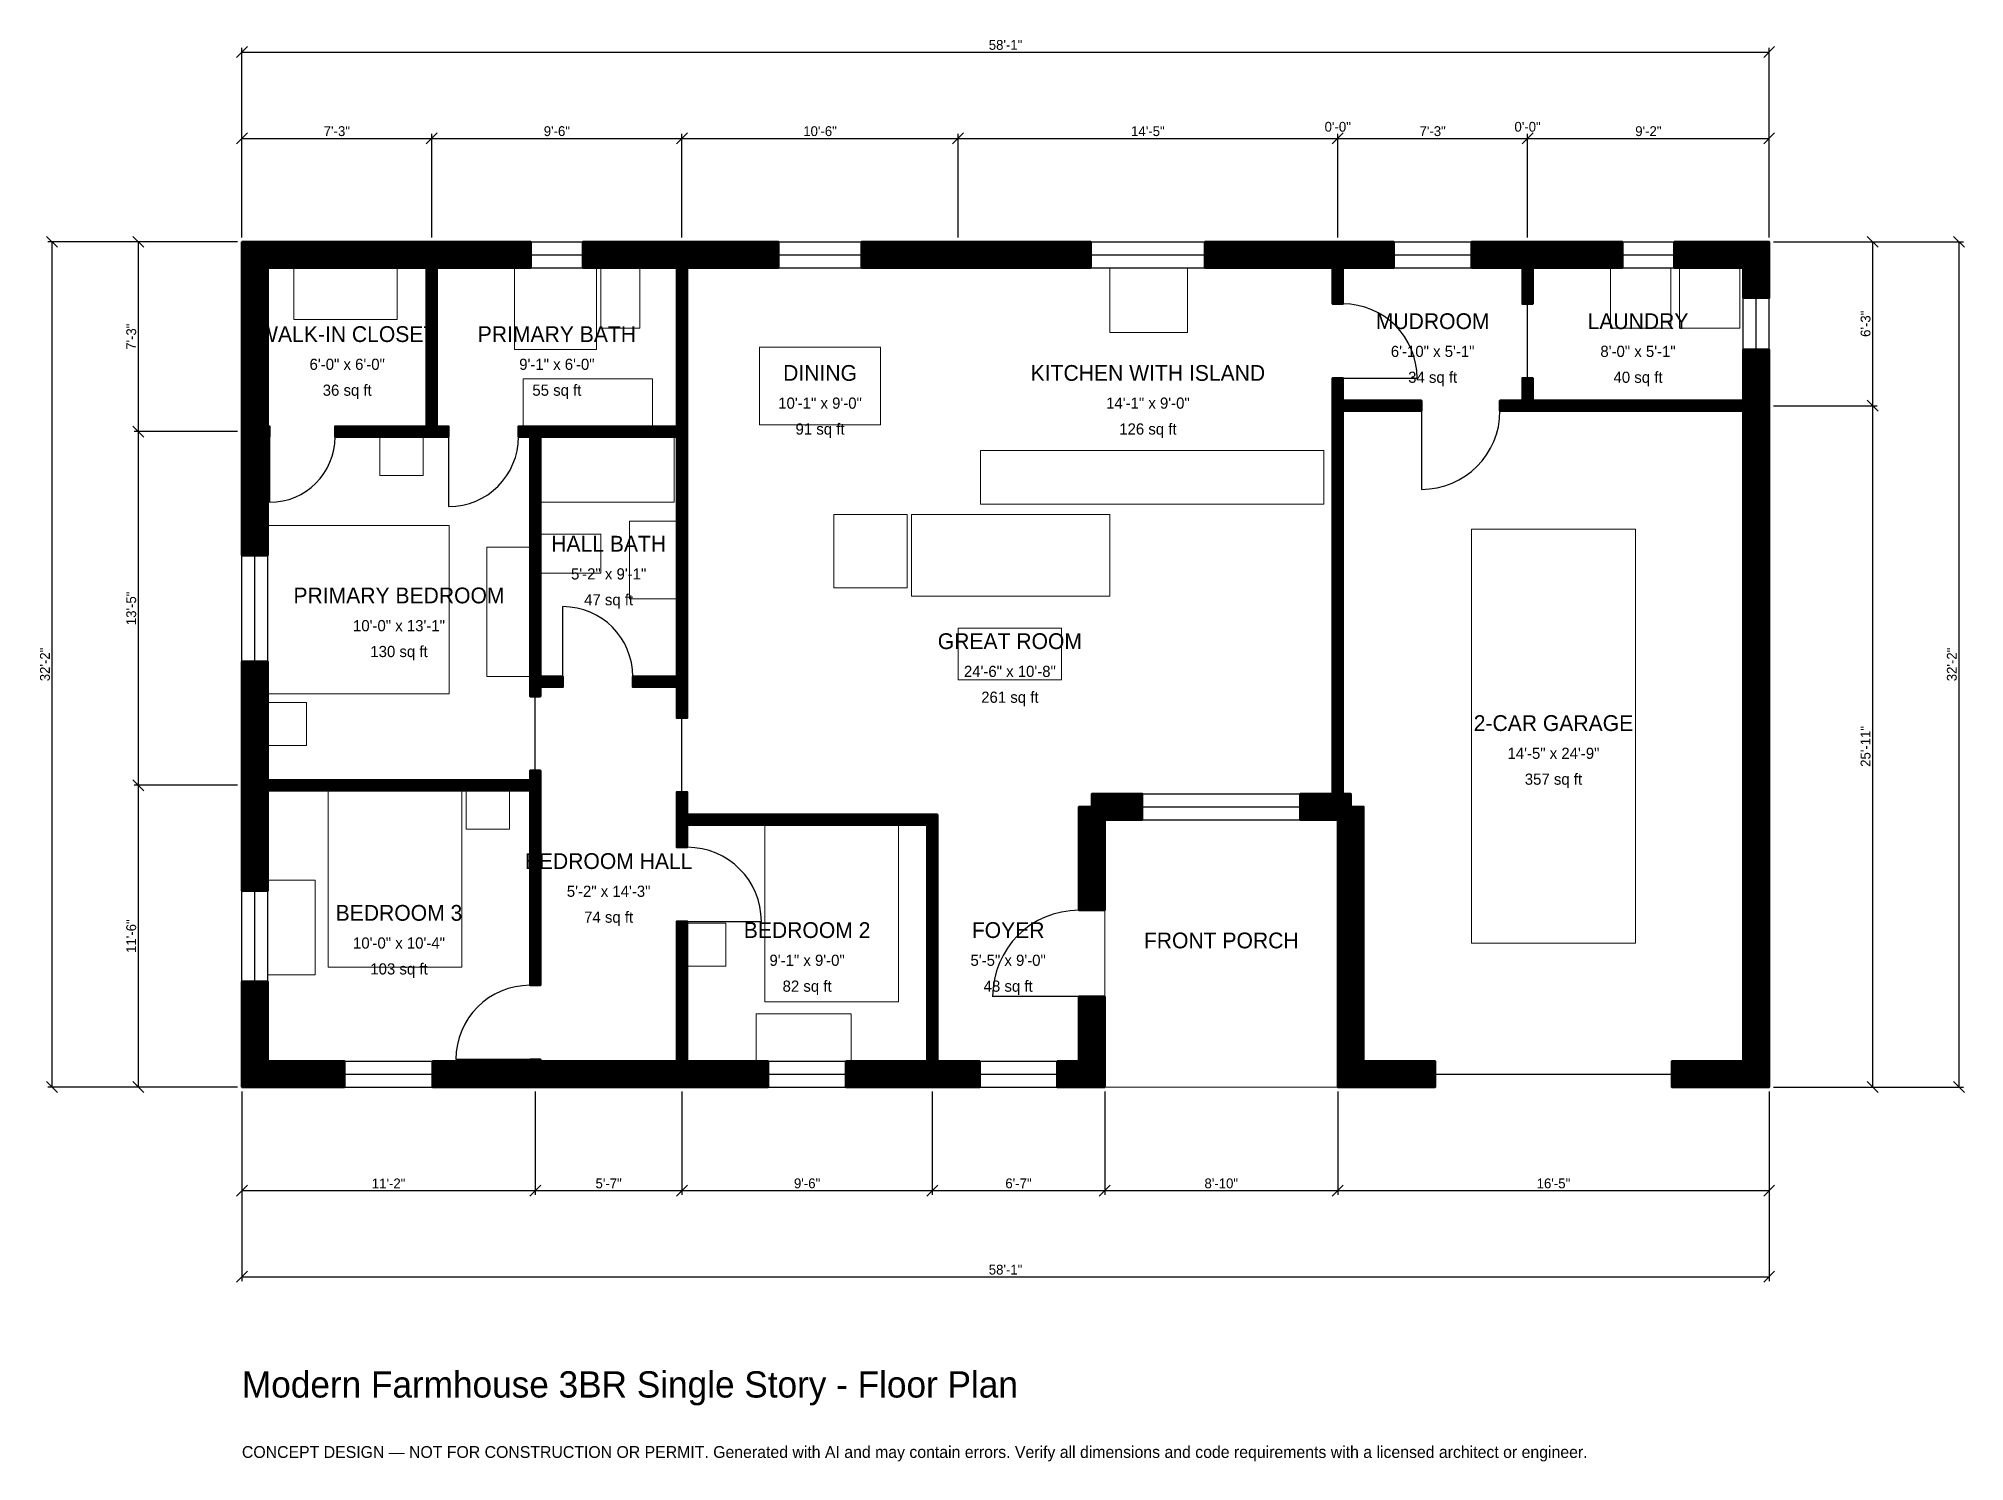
# Model space of a CAD drawing. Header units: inches. Extents: x -93 to 786, y -171 to 479.
import ezdxf
from ezdxf.enums import TextEntityAlignment as Align

# ---------------------------------------------------------------- set-up
doc = ezdxf.new("R2010")
doc.units = ezdxf.units.IN
doc.header["$MEASUREMENT"] = 0
doc.linetypes.add('DASHED', pattern=[0.6, 0.5, -0.1])
for name, color, linetype, lineweight in [('A-ANNO-DIMS', 1, 'Continuous', 13), ('A-ANNO-TEXT', 7, 'Continuous', 18), ('A-AREA-IDEN', 7, 'Continuous', 18), ('A-DOOR', 2, 'Continuous', 25), ('A-FLOR-FIXT', 9, 'Continuous', 13), ('A-FURN', 9, 'Continuous', 13), ('A-GLAZ', 4, 'Continuous', 25), ('A-SITE-PAVE', 8, 'Continuous', 13), ('A-WALL', 7, 'Continuous', 50), ('A-WALL-PATT', 8, 'Continuous', 13)]:
    doc.layers.add(name, color=color, linetype=linetype, lineweight=lineweight)
doc.dimstyles.new('PLAN', dxfattribs={"dimtxt": 4.5, "dimasz": 3, "dimexe": 2, "dimexo": 2, "dimgap": 1, "dimtad": 1, "dimdec": 0, "dimlunit": 4, "dimtsz": 2.5, "dimcen": 2.5, "dimclrd": 1, "dimclre": 1, "dimazin": 3, "dimtfac": 1, "dimtmove": 0, "dimatfit": 3})

msp = doc.modelspace()

# ---------------------------------------------------------------- hatches: boundary and pattern name
at = {"layer": 'A-WALL-PATT'}
h = msp.add_hatch(dxfattribs=at)
h.set_pattern_fill('ANSI31', color=8, scale=0.8)
h.paths.add_polyline_path([(194.8819, 0), (139.7638, 0), (136.2205, 0), (136.2205, 0), (131.4961, 0), (131.4961, 0), (127.9528, 0), (87.0079, 0), (87.0079, 11.811), (127.9528, 11.811), (131.4961, 11.811), (131.4961, 12.5984), (136.2205, 12.5984), (136.2205, 11.811), (139.7638, 11.811), (194.8819, 11.811), (198.4252, 11.811), (198.4252, 75.5906), (203.1496, 75.5906), (203.1496, 11.811), (206.6929, 11.811), (240.1575, 11.811), (240.1575, 0), (206.6929, 0), (203.1496, 0), (203.1496, 0), (198.4252, 0), (198.4252, 0), (194.8819, 0)])
h.paths.add_polyline_path([(11.811, 0), (11.811, 0), (0, 0), (0, 0), (0, 0), (0, 11.811), (0, 11.811), (0, 48.2283), (11.811, 48.2283), (11.811, 11.811), (46.8504, 11.811), (46.8504, 0), (11.811, 0)])
h.paths.add_polyline_path([(0, 131.8898), (0, 135.4331), (0, 135.4331), (0, 140.1575), (0, 140.1575), (0, 143.7008), (0, 194.2913), (11.811, 194.2913), (11.811, 143.7008), (11.811, 140.1575), (131.4961, 140.1575), (131.4961, 144.4882), (136.2205, 144.4882), (136.2205, 140.1575), (136.2205, 135.4331), (136.2205, 46.4567), (131.4961, 46.4567), (131.4961, 135.4331), (11.811, 135.4331), (11.811, 131.8898), (11.811, 89.5669), (0, 89.5669), (0, 131.8898)])
h.paths.add_polyline_path([(0, 293.3071), (0, 296.8504), (0, 296.8504), (0, 301.5748), (0, 301.5748), (0, 305.1181), (0, 374.0157), (0, 374.0157), (0, 385.8268), (0, 385.8268), (0, 385.8268), (11.811, 385.8268), (11.811, 385.8268), (80.7087, 385.8268), (84.252, 385.8268), (84.252, 385.8268), (88.9764, 385.8268), (88.9764, 385.8268), (92.5197, 385.8268), (131.8898, 385.8268), (131.8898, 374.0157), (92.5197, 374.0157), (88.9764, 374.0157), (88.9764, 301.5748), (94.2913, 301.5748), (94.2913, 296.8504), (88.9764, 296.8504), (84.252, 296.8504), (42.5197, 296.8504), (42.5197, 301.5748), (84.252, 301.5748), (84.252, 374.0157), (80.7087, 374.0157), (11.811, 374.0157), (11.811, 305.1181), (11.811, 301.5748), (12.5984, 301.5748), (12.5984, 296.8504), (11.811, 296.8504), (11.811, 293.3071), (11.811, 242.7165), (0, 242.7165), (0, 293.3071)])
h.paths.add_polyline_path([(194.8819, 385.8268), (198.4252, 385.8268), (198.4252, 385.8268), (203.1496, 385.8268), (203.1496, 385.8268), (206.6929, 385.8268), (244.8819, 385.8268), (244.8819, 374.0157), (206.6929, 374.0157), (203.1496, 374.0157), (203.1496, 301.5748), (203.1496, 296.8504), (203.1496, 266.1417), (203.1496, 261.4173), (203.1496, 187.4016), (203.1496, 182.6772), (203.1496, 168.5039), (198.4252, 168.5039), (198.4252, 182.6772), (178.3465, 182.6772), (178.3465, 187.4016), (198.4252, 187.4016), (198.4252, 261.4173), (198.4252, 266.1417), (198.4252, 296.8504), (136.2205, 296.8504), (136.2205, 187.4016), (146.4567, 187.4016), (146.4567, 182.6772), (136.2205, 182.6772), (136.2205, 178.3465), (131.4961, 178.3465), (131.4961, 182.6772), (131.4961, 187.4016), (131.4961, 296.8504), (126.1811, 296.8504), (126.1811, 301.5748), (131.4961, 301.5748), (136.2205, 301.5748), (198.4252, 301.5748), (198.4252, 374.0157), (194.8819, 374.0157), (155.5118, 374.0157), (155.5118, 385.8268), (194.8819, 385.8268)])
h.paths.add_polyline_path([(320.8661, 385.8268), (332.6772, 385.8268), (387.4016, 385.8268), (387.4016, 374.0157), (332.6772, 374.0157), (320.8661, 374.0157), (282.6772, 374.0157), (282.6772, 385.8268), (320.8661, 385.8268)])
h.paths.add_polyline_path([(494.0945, 385.8268), (497.6378, 385.8268), (497.6378, 385.8268), (502.3622, 385.8268), (502.3622, 385.8268), (505.9055, 385.8268), (525.5906, 385.8268), (525.5906, 374.0157), (505.9055, 374.0157), (502.3622, 374.0157), (502.3622, 357.4803), (497.6378, 357.4803), (497.6378, 374.0157), (494.0945, 374.0157), (439.3701, 374.0157), (439.3701, 385.8268), (494.0945, 385.8268)])
h.paths.add_polyline_path([(580.7087, 385.8268), (584.252, 385.8268), (584.252, 385.8268), (588.9764, 385.8268), (588.9764, 385.8268), (592.5197, 385.8268), (629.9213, 385.8268), (629.9213, 374.0157), (592.5197, 374.0157), (588.9764, 374.0157), (588.9764, 357.4803), (584.252, 357.4803), (584.252, 374.0157), (580.7087, 374.0157), (561.0236, 374.0157), (561.0236, 385.8268), (580.7087, 385.8268)])
h.paths.add_polyline_path([(685.0394, 385.8268), (685.0394, 385.8268), (696.8504, 385.8268), (696.8504, 385.8268), (696.8504, 385.8268), (696.8504, 374.0157), (696.8504, 374.0157), (696.8504, 360.2362), (685.0394, 360.2362), (685.0394, 374.0157), (653.5433, 374.0157), (653.5433, 385.8268), (685.0394, 385.8268)])
h.paths.add_polyline_path([(696.8504, 316.9291), (696.8504, 313.3858), (696.8504, 313.3858), (696.8504, 308.6614), (696.8504, 308.6614), (696.8504, 305.1181), (696.8504, 11.811), (696.8504, 11.811), (696.8504, 0), (696.8504, 0), (696.8504, 0), (685.0394, 0), (685.0394, 0), (652.3622, 0), (652.3622, 11.811), (685.0394, 11.811), (685.0394, 305.1181), (685.0394, 308.6614), (588.9764, 308.6614), (584.252, 308.6614), (584.252, 308.6614), (574.0157, 308.6614), (574.0157, 313.3858), (584.252, 313.3858), (584.252, 323.622), (588.9764, 323.622), (588.9764, 313.3858), (685.0394, 313.3858), (685.0394, 316.9291), (685.0394, 336.6142), (696.8504, 336.6142), (696.8504, 316.9291)])
h.paths.add_polyline_path([(511.811, 0), (511.811, 0), (500, 0), (500, 0), (500, 0), (500, 11.811), (500, 11.811), (500, 119.685), (500, 119.685), (500, 122.0472), (497.6378, 122.0472), (497.6378, 122.0472), (482.874, 122.0472), (482.874, 133.8583), (497.6378, 133.8583), (497.6378, 266.1417), (497.6378, 266.1417), (497.6378, 308.6614), (497.6378, 308.6614), (497.6378, 313.3858), (497.6378, 313.3858), (497.6378, 323.622), (502.3622, 323.622), (502.3622, 313.3858), (538.189, 313.3858), (538.189, 308.6614), (502.3622, 308.6614), (502.3622, 261.4173), (502.3622, 261.4173), (502.3622, 133.8583), (505.9055, 133.8583), (505.9055, 127.9528), (511.811, 127.9528), (511.811, 11.811), (544.4882, 11.811), (544.4882, 0), (511.811, 0)])
h.paths.add_polyline_path([(393.7008, 122.0472), (393.7008, 80.7087), (381.8898, 80.7087), (381.8898, 127.9528), (387.7953, 127.9528), (387.7953, 133.8583), (410.8268, 133.8583), (410.8268, 122.0472), (393.7008, 122.0472)])
h.paths.add_polyline_path([(393.7008, 11.811), (393.7008, 11.811), (393.7008, 0), (393.7008, 0), (393.7008, 0), (381.8898, 0), (381.8898, 0), (372.0472, 0), (372.0472, 11.811), (381.8898, 11.811), (381.8898, 41.3386), (393.7008, 41.3386), (393.7008, 11.811)])
h.paths.add_polyline_path([(320.8661, 0), (317.3228, 0), (317.3228, 0), (312.5984, 0), (312.5984, 0), (309.0551, 0), (275.5906, 0), (275.5906, 11.811), (309.0551, 11.811), (312.5984, 11.811), (312.5984, 119.685), (203.1496, 119.685), (203.1496, 109.4488), (198.4252, 109.4488), (198.4252, 119.685), (198.4252, 124.4094), (198.4252, 134.6457), (203.1496, 134.6457), (203.1496, 124.4094), (312.5984, 124.4094), (317.3228, 124.4094), (317.3228, 119.685), (317.3228, 11.811), (320.8661, 11.811), (336.6142, 11.811), (336.6142, 0), (320.8661, 0)])

# ---------------------------------------------------------------- linework, layer by layer
at = {"layer": 'A-DOOR'}
for p, q in [((586.6142, 323.622), (586.6142, 357.4803)), ((502.3622, 323.622), (536.2205, 323.622)), ((538.189, 308.6614), (538.189, 272.8346)), ((12.5984, 296.8504), (12.5984, 266.9291)), ((94.2913, 296.8504), (94.2913, 264.9606)), ((146.4567, 187.4016), (146.4567, 219.2913)), ((133.8583, 144.4882), (133.8583, 178.3465)), ((200.7874, 134.6457), (200.7874, 168.5039)), ((203.1496, 75.5906), (237.0079, 75.5906)), ((381.8898, 41.3386), (342.5197, 41.3386)), ((131.4961, 12.5984), (97.6378, 12.5984))]:
    msp.add_line(p, q, dxfattribs=at)
at = {"layer": 'A-DOOR', "linetype": 'DASHED'}
msp.add_line((544.4882, 5.9055), (652.3622, 5.9055), dxfattribs=at)
at = {"layer": 'A-DOOR'}
for centre, radius, start, end in [((502.3622, 323.622), 33.8583, 0, 90), ((538.189, 308.6614), 35.8268, 270, 360), ((12.5984, 296.8504), 29.9213, 270, 360), ((94.2913, 296.8504), 31.8898, 270, 360), ((146.4567, 187.4016), 31.8898, 0, 90), ((203.1496, 75.5906), 33.8583, 0, 90), ((381.8898, 41.3386), 39.3701, 90, 180), ((131.4961, 12.5984), 33.8583, 90, 180)]:
    msp.add_arc(centre, radius, start, end, dxfattribs=at)
at = {"layer": 'A-FLOR-FIXT'}
for points in [[(124.4094, 336.6142), (161.811, 336.6142), (161.811, 374.0157), (124.4094, 374.0157)], [(163.7795, 346.4567), (181.4961, 346.4567), (181.4961, 374.0157), (163.7795, 374.0157)], [(128.3465, 301.5748), (187.4016, 301.5748), (187.4016, 323.2283), (128.3465, 323.2283)], [(136.2205, 266.9291), (197.2441, 266.9291), (197.2441, 296.8504), (136.2205, 296.8504)], [(337.0079, 266.1417), (493.7008, 266.1417), (493.7008, 290.5512), (337.0079, 290.5512)], [(176.7717, 222.8346), (198.4252, 222.8346), (198.4252, 258.2677), (176.7717, 258.2677)], [(136.2205, 234.6457), (163.7795, 234.6457), (163.7795, 252.3622), (136.2205, 252.3622)]]:
    msp.add_lwpolyline(points, close=True, dxfattribs=at)
at = {"layer": 'A-FURN'}
for points in [[(23.622, 350.3937), (70.8661, 350.3937), (70.8661, 374.0157), (23.622, 374.0157)], [(396.063, 344.4882), (431.4961, 344.4882), (431.4961, 374.0157), (396.063, 374.0157)], [(624.4094, 346.4567), (651.9685, 346.4567), (651.9685, 374.0157), (624.4094, 374.0157)], [(655.9055, 346.4567), (683.4646, 346.4567), (683.4646, 374.0157), (655.9055, 374.0157)], [(236.2205, 302.3622), (291.3386, 302.3622), (291.3386, 337.7953), (236.2205, 337.7953)], [(62.9921, 279.1339), (82.6772, 279.1339), (82.6772, 296.8504), (62.9921, 296.8504)], [(11.811, 179.5276), (94.4882, 179.5276), (94.4882, 256.2992), (11.811, 256.2992)], [(270.0787, 227.9528), (303.5433, 227.9528), (303.5433, 261.4173), (270.0787, 261.4173)], [(305.5118, 224.0157), (396.063, 224.0157), (396.063, 261.4173), (305.5118, 261.4173)], [(111.811, 187.4016), (131.4961, 187.4016), (131.4961, 246.4567), (111.811, 246.4567)], [(561.0236, 65.748), (635.8268, 65.748), (635.8268, 254.7244), (561.0236, 254.7244)], [(326.7717, 185.8268), (374.0157, 185.8268), (374.0157, 209.4488), (326.7717, 209.4488)], [(11.811, 155.9055), (29.5276, 155.9055), (29.5276, 175.5906), (11.811, 175.5906)], [(39.3701, 54.7244), (100.3937, 54.7244), (100.3937, 135.4331), (39.3701, 135.4331)], [(102.3622, 117.7165), (122.0472, 117.7165), (122.0472, 135.4331), (102.3622, 135.4331)], [(238.5827, 38.9764), (299.6063, 38.9764), (299.6063, 119.685), (238.5827, 119.685)], [(11.811, 51.1811), (33.4646, 51.1811), (33.4646, 94.4882), (11.811, 94.4882)], [(203.1496, 55.1181), (220.8661, 55.1181), (220.8661, 74.8031), (203.1496, 74.8031)], [(234.6457, 11.811), (277.9528, 11.811), (277.9528, 33.4646), (234.6457, 33.4646)]]:
    msp.add_lwpolyline(points, close=True, dxfattribs=at)
at = {"layer": 'A-GLAZ'}
for p, q in [((131.8898, 385.8268), (155.5118, 385.8268)), ((131.8898, 379.9213), (155.5118, 379.9213)), ((244.8819, 385.8268), (282.6772, 385.8268)), ((244.8819, 379.9213), (282.6772, 379.9213)), ((387.4016, 385.8268), (439.3701, 385.8268)), ((387.4016, 379.9213), (439.3701, 379.9213)), ((525.5906, 385.8268), (561.0236, 385.8268)), ((525.5906, 379.9213), (561.0236, 379.9213)), ((629.9213, 385.8268), (653.5433, 385.8268)), ((629.9213, 379.9213), (653.5433, 379.9213)), ((131.8898, 374.0157), (155.5118, 374.0157)), ((244.8819, 374.0157), (282.6772, 374.0157)), ((387.4016, 374.0157), (439.3701, 374.0157)), ((525.5906, 374.0157), (561.0236, 374.0157)), ((629.9213, 374.0157), (653.5433, 374.0157)), ((685.0394, 336.6142), (685.0394, 360.2362)), ((690.9449, 336.6142), (690.9449, 360.2362)), ((696.8504, 336.6142), (696.8504, 360.2362)), ((0, 194.2913), (0, 242.7165)), ((5.9055, 194.2913), (5.9055, 242.7165)), ((11.811, 194.2913), (11.811, 242.7165)), ((410.8268, 133.8583), (482.874, 133.8583)), ((410.8268, 127.9528), (482.874, 127.9528)), ((410.8268, 122.0472), (482.874, 122.0472)), ((0, 48.2283), (0, 89.5669)), ((5.9055, 48.2283), (5.9055, 89.5669)), ((11.811, 48.2283), (11.811, 89.5669)), ((46.8504, 11.811), (87.0079, 11.811)), ((240.1575, 11.811), (275.5906, 11.811)), ((336.6142, 11.811), (372.0472, 11.811)), ((46.8504, 5.9055), (87.0079, 5.9055)), ((46.8504, 0), (87.0079, 0)), ((240.1575, 5.9055), (275.5906, 5.9055)), ((240.1575, 0), (275.5906, 0)), ((336.6142, 5.9055), (372.0472, 5.9055)), ((336.6142, 0), (372.0472, 0))]:
    msp.add_line(p, q, dxfattribs=at)
at = {"layer": 'A-SITE-PAVE', "linetype": 'DASHED'}
msp.add_lwpolyline([(393.7008, 0), (500, 0), (500, 122.0472), (393.7008, 122.0472)], close=True, dxfattribs=at)
at = {"layer": 'A-WALL'}
for points in [[(0, 293.3071), (0, 296.8504), (0, 296.8504), (0, 301.5748), (0, 301.5748), (0, 305.1181), (0, 374.0157), (0, 374.0157), (0, 385.8268), (0, 385.8268), (0, 385.8268), (11.811, 385.8268), (11.811, 385.8268), (80.7087, 385.8268), (84.252, 385.8268), (84.252, 385.8268), (88.9764, 385.8268), (88.9764, 385.8268), (92.5197, 385.8268), (131.8898, 385.8268), (131.8898, 374.0157), (92.5197, 374.0157), (88.9764, 374.0157), (88.9764, 301.5748), (94.2913, 301.5748), (94.2913, 296.8504), (88.9764, 296.8504), (84.252, 296.8504), (42.5197, 296.8504), (42.5197, 301.5748), (84.252, 301.5748), (84.252, 374.0157), (80.7087, 374.0157), (11.811, 374.0157), (11.811, 305.1181), (11.811, 301.5748), (12.5984, 301.5748), (12.5984, 296.8504), (11.811, 296.8504), (11.811, 293.3071), (11.811, 242.7165), (0, 242.7165), (0, 293.3071)], [(194.8819, 385.8268), (198.4252, 385.8268), (198.4252, 385.8268), (203.1496, 385.8268), (203.1496, 385.8268), (206.6929, 385.8268), (244.8819, 385.8268), (244.8819, 374.0157), (206.6929, 374.0157), (203.1496, 374.0157), (203.1496, 301.5748), (203.1496, 296.8504), (203.1496, 266.1417), (203.1496, 261.4173), (203.1496, 187.4016), (203.1496, 182.6772), (203.1496, 168.5039), (198.4252, 168.5039), (198.4252, 182.6772), (178.3465, 182.6772), (178.3465, 187.4016), (198.4252, 187.4016), (198.4252, 261.4173), (198.4252, 266.1417), (198.4252, 296.8504), (136.2205, 296.8504), (136.2205, 187.4016), (146.4567, 187.4016), (146.4567, 182.6772), (136.2205, 182.6772), (136.2205, 178.3465), (131.4961, 178.3465), (131.4961, 182.6772), (131.4961, 187.4016), (131.4961, 296.8504), (126.1811, 296.8504), (126.1811, 301.5748), (131.4961, 301.5748), (136.2205, 301.5748), (198.4252, 301.5748), (198.4252, 374.0157), (194.8819, 374.0157), (155.5118, 374.0157), (155.5118, 385.8268), (194.8819, 385.8268)], [(320.8661, 385.8268), (332.6772, 385.8268), (387.4016, 385.8268), (387.4016, 374.0157), (332.6772, 374.0157), (320.8661, 374.0157), (282.6772, 374.0157), (282.6772, 385.8268), (320.8661, 385.8268)], [(494.0945, 385.8268), (497.6378, 385.8268), (497.6378, 385.8268), (502.3622, 385.8268), (502.3622, 385.8268), (505.9055, 385.8268), (525.5906, 385.8268), (525.5906, 374.0157), (505.9055, 374.0157), (502.3622, 374.0157), (502.3622, 357.4803), (497.6378, 357.4803), (497.6378, 374.0157), (494.0945, 374.0157), (439.3701, 374.0157), (439.3701, 385.8268), (494.0945, 385.8268)], [(580.7087, 385.8268), (584.252, 385.8268), (584.252, 385.8268), (588.9764, 385.8268), (588.9764, 385.8268), (592.5197, 385.8268), (629.9213, 385.8268), (629.9213, 374.0157), (592.5197, 374.0157), (588.9764, 374.0157), (588.9764, 357.4803), (584.252, 357.4803), (584.252, 374.0157), (580.7087, 374.0157), (561.0236, 374.0157), (561.0236, 385.8268), (580.7087, 385.8268)], [(685.0394, 385.8268), (685.0394, 385.8268), (696.8504, 385.8268), (696.8504, 385.8268), (696.8504, 385.8268), (696.8504, 374.0157), (696.8504, 374.0157), (696.8504, 360.2362), (685.0394, 360.2362), (685.0394, 374.0157), (653.5433, 374.0157), (653.5433, 385.8268), (685.0394, 385.8268)], [(696.8504, 316.9291), (696.8504, 313.3858), (696.8504, 313.3858), (696.8504, 308.6614), (696.8504, 308.6614), (696.8504, 305.1181), (696.8504, 11.811), (696.8504, 11.811), (696.8504, 0), (696.8504, 0), (696.8504, 0), (685.0394, 0), (685.0394, 0), (652.3622, 0), (652.3622, 11.811), (685.0394, 11.811), (685.0394, 305.1181), (685.0394, 308.6614), (588.9764, 308.6614), (584.252, 308.6614), (584.252, 308.6614), (574.0157, 308.6614), (574.0157, 313.3858), (584.252, 313.3858), (584.252, 323.622), (588.9764, 323.622), (588.9764, 313.3858), (685.0394, 313.3858), (685.0394, 316.9291), (685.0394, 336.6142), (696.8504, 336.6142), (696.8504, 316.9291)], [(511.811, 0), (511.811, 0), (500, 0), (500, 0), (500, 0), (500, 11.811), (500, 11.811), (500, 119.685), (500, 119.685), (500, 122.0472), (497.6378, 122.0472), (497.6378, 122.0472), (482.874, 122.0472), (482.874, 133.8583), (497.6378, 133.8583), (497.6378, 266.1417), (497.6378, 266.1417), (497.6378, 308.6614), (497.6378, 308.6614), (497.6378, 313.3858), (497.6378, 313.3858), (497.6378, 323.622), (502.3622, 323.622), (502.3622, 313.3858), (538.189, 313.3858), (538.189, 308.6614), (502.3622, 308.6614), (502.3622, 261.4173), (502.3622, 261.4173), (502.3622, 133.8583), (505.9055, 133.8583), (505.9055, 127.9528), (511.811, 127.9528), (511.811, 11.811), (544.4882, 11.811), (544.4882, 0), (511.811, 0)], [(0, 131.8898), (0, 135.4331), (0, 135.4331), (0, 140.1575), (0, 140.1575), (0, 143.7008), (0, 194.2913), (11.811, 194.2913), (11.811, 143.7008), (11.811, 140.1575), (131.4961, 140.1575), (131.4961, 144.4882), (136.2205, 144.4882), (136.2205, 140.1575), (136.2205, 135.4331), (136.2205, 46.4567), (131.4961, 46.4567), (131.4961, 135.4331), (11.811, 135.4331), (11.811, 131.8898), (11.811, 89.5669), (0, 89.5669), (0, 131.8898)], [(320.8661, 0), (317.3228, 0), (317.3228, 0), (312.5984, 0), (312.5984, 0), (309.0551, 0), (275.5906, 0), (275.5906, 11.811), (309.0551, 11.811), (312.5984, 11.811), (312.5984, 119.685), (203.1496, 119.685), (203.1496, 109.4488), (198.4252, 109.4488), (198.4252, 119.685), (198.4252, 124.4094), (198.4252, 134.6457), (203.1496, 134.6457), (203.1496, 124.4094), (312.5984, 124.4094), (317.3228, 124.4094), (317.3228, 119.685), (317.3228, 11.811), (320.8661, 11.811), (336.6142, 11.811), (336.6142, 0), (320.8661, 0)], [(393.7008, 122.0472), (393.7008, 80.7087), (381.8898, 80.7087), (381.8898, 127.9528), (387.7953, 127.9528), (387.7953, 133.8583), (410.8268, 133.8583), (410.8268, 122.0472), (393.7008, 122.0472)], [(194.8819, 0), (139.7638, 0), (136.2205, 0), (136.2205, 0), (131.4961, 0), (131.4961, 0), (127.9528, 0), (87.0079, 0), (87.0079, 11.811), (127.9528, 11.811), (131.4961, 11.811), (131.4961, 12.5984), (136.2205, 12.5984), (136.2205, 11.811), (139.7638, 11.811), (194.8819, 11.811), (198.4252, 11.811), (198.4252, 75.5906), (203.1496, 75.5906), (203.1496, 11.811), (206.6929, 11.811), (240.1575, 11.811), (240.1575, 0), (206.6929, 0), (203.1496, 0), (203.1496, 0), (198.4252, 0), (198.4252, 0), (194.8819, 0)], [(11.811, 0), (11.811, 0), (0, 0), (0, 0), (0, 0), (0, 11.811), (0, 11.811), (0, 48.2283), (11.811, 48.2283), (11.811, 11.811), (46.8504, 11.811), (46.8504, 0), (11.811, 0)], [(393.7008, 11.811), (393.7008, 11.811), (393.7008, 0), (393.7008, 0), (393.7008, 0), (381.8898, 0), (381.8898, 0), (372.0472, 0), (372.0472, 11.811), (381.8898, 11.811), (381.8898, 41.3386), (393.7008, 41.3386), (393.7008, 11.811)]]:
    msp.add_lwpolyline(points, close=True, dxfattribs=at)

# ---------------------------------------------------------------- texts
at = {"layer": 'A-ANNO-TEXT'}
for s, height, p in [('Modern Farmhouse 3BR Single Story - Floor Plan', 12, (0, -141.7323)), ('CONCEPT DESIGN — NOT FOR CONSTRUCTION OR PERMIT. Generated with AI and may contain errors. Verify all dimensions and code requirements with a licensed architect or engineer.', 5.4, (0, -169.2913))]:
    msp.add_text(s, height=height, dxfattribs=at).set_placement(p)
at = {"layer": 'A-AREA-IDEN'}
for s, height, p in [('MUDROOM', 7.2, (543.3071, 349.6063)), ('LAUNDRY', 7.2, (637.0079, 349.6063)), ('WALK-IN CLOSET', 7.2, (48.0315, 343.7008)), ('PRIMARY BATH', 7.2, (143.7008, 343.7008)), ('6\'-10" x 5\'-1"', 5.1, (543.3071, 335.8268)), ('8\'-0" x 5\'-1"', 5.1, (637.0079, 335.8268)), ('6\'-0" x 6\'-0"', 5.1, (48.0315, 329.9213)), ('9\'-1" x 6\'-0"', 5.1, (143.7008, 329.9213)), ('DINING', 7.2, (263.7795, 325.9843)), ('KITCHEN WITH ISLAND', 7.2, (413.3858, 325.9843)), ('34 sq ft', 5.1, (543.3071, 324.0157)), ('40 sq ft', 5.1, (637.0079, 324.0157)), ('36 sq ft', 5.1, (48.0315, 318.1102)), ('55 sq ft', 5.1, (143.7008, 318.1102)), ('10\'-1" x 9\'-0"', 5.1, (263.7795, 312.2047)), ('14\'-1" x 9\'-0"', 5.1, (413.3858, 312.2047)), ('91 sq ft', 5.1, (263.7795, 300.3937)), ('126 sq ft', 5.1, (413.3858, 300.3937)), ('HALL BATH', 7.2, (167.3228, 248.0315)), ('5\'-2" x 9\'-1"', 5.1, (167.3228, 234.252)), ('PRIMARY BEDROOM', 7.2, (71.6535, 224.4094)), ('47 sq ft', 5.1, (167.3228, 222.4409)), ('10\'-0" x 13\'-1"', 5.1, (71.6535, 210.6299)), ('GREAT ROOM', 7.2, (350.3937, 203.5433)), ('130 sq ft', 5.1, (71.6535, 198.8189)), ('24\'-6" x 10\'-8"', 5.1, (350.3937, 189.7638)), ('261 sq ft', 5.1, (350.3937, 177.9528)), ('2-CAR GARAGE', 7.2, (598.4252, 166.1417)), ('14\'-5" x 24\'-9"', 5.1, (598.4252, 152.3622)), ('357 sq ft', 5.1, (598.4252, 140.5512)), ('BEDROOM HALL', 7.2, (167.3228, 103.1496)), ('5\'-2" x 14\'-3"', 5.1, (167.3228, 89.3701)), ('BEDROOM 3', 7.2, (71.6535, 79.5276)), ('74 sq ft', 5.1, (167.3228, 77.5591)), ('BEDROOM 2', 7.2, (257.874, 71.6535)), ('FOYER', 7.2, (349.6063, 71.6535)), ('FRONT PORCH', 7.2, (446.8504, 66.9291)), ('10\'-0" x 10\'-4"', 5.1, (71.6535, 65.748)), ('103 sq ft', 5.1, (71.6535, 53.937)), ('9\'-1" x 9\'-0"', 5.1, (257.874, 57.874)), ('5\'-5" x 9\'-0"', 5.1, (349.6063, 57.874)), ('82 sq ft', 5.1, (257.874, 46.063)), ('48 sq ft', 5.1, (349.6063, 46.063))]:
    msp.add_text(s, height=height, dxfattribs=at).set_placement(p, align=Align.MIDDLE_CENTER)

# ---------------------------------------------------------------- dimensions: what is measured, and where the dimension line sits
at = {"layer": 'A-ANNO-DIMS'}
for base, p1, p2, text in [((0, 472.4409), (0, 385.8268), (696.8504, 385.8268), '58\'-1"'), ((500, 433.0709), (500, 385.8268), (500, 385.8268), '0\'-0"'), ((586.6142, 433.0709), (586.6142, 385.8268), (586.6142, 385.8268), '0\'-0"'), ((0, 433.0709), (0, 385.8268), (86.6142, 385.8268), '7\'-3"'), ((86.6142, 433.0709), (86.6142, 385.8268), (200.7874, 385.8268), '9\'-6"'), ((200.7874, 433.0709), (200.7874, 385.8268), (326.7717, 385.8268), '10\'-6"'), ((326.7717, 433.0709), (326.7717, 385.8268), (500, 385.8268), '14\'-5"'), ((500, 433.0709), (500, 385.8268), (586.6142, 385.8268), '7\'-3"'), ((586.6142, 433.0709), (586.6142, 385.8268), (696.8504, 385.8268), '9\'-2"'), ((0, -47.2441), (0, 0), (133.8583, 0), '11\'-2"'), ((0, -86.6142), (0, 0), (696.8504, 0), '58\'-1"'), ((133.8583, -47.2441), (133.8583, 0), (200.7874, 0), '5\'-7"'), ((200.7874, -47.2441), (200.7874, 0), (314.9606, 0), '9\'-6"'), ((314.9606, -47.2441), (314.9606, 0), (393.7008, 0), '6\'-7"'), ((393.7008, -47.2441), (393.7008, 0), (500, 0), '8\'-10"'), ((500, -47.2441), (500, 0), (696.8504, 0), '16\'-5"')]:
    msp.add_linear_dim(base=base, p1=p1, p2=p2, text=text, dimstyle='PLAN', dxfattribs=at).render()
for base, p1, p2, text in [((-86.6142, 0), (0, 0), (0, 385.8268), '32\'-2"'), ((-47.2441, 299.2126), (0, 299.2126), (0, 385.8268), '7\'-3"'), ((744.0945, 311.0236), (696.8504, 311.0236), (696.8504, 385.8268), '6\'-3"'), ((783.4646, 0), (696.8504, 0), (696.8504, 385.8268), '32\'-2"'), ((744.0945, 0), (696.8504, 0), (696.8504, 311.0236), '25\'-11"'), ((-47.2441, 137.7953), (0, 137.7953), (0, 299.2126), '13\'-5"'), ((-47.2441, 0), (0, 0), (0, 137.7953), '11\'-6"')]:
    msp.add_linear_dim(base=base, p1=p1, p2=p2, angle=90, text=text, dimstyle='PLAN', dxfattribs=at).render()

doc.saveas('drawing.dxf')
